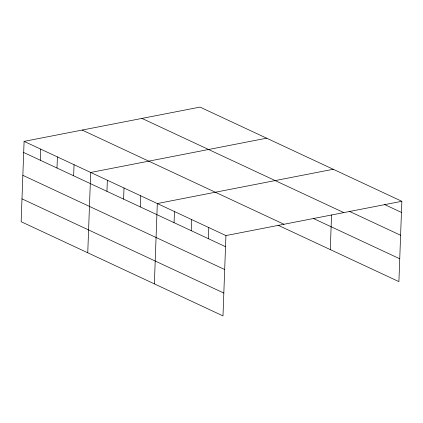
<?xml version="1.0" encoding="UTF-8"?>
<svg xmlns="http://www.w3.org/2000/svg" width="423" height="423" viewBox="0 0 423 423"><rect width="100%" height="100%" fill="white"/><g stroke="black" fill="none" stroke-linecap="round" stroke-linejoin="round"><path stroke-width="0.63" d="M24.095 141.377L21.15 221.705L222.99 315.902L225.935 235.574L24.095 141.377L200.01 107.098L401.85 201.295L398.905 281.623L277.943 225.173M40.338 160.259L40.745 149.15M56.994 168.031L57.401 156.917M73.644 175.804L74.051 164.69M87.757 252.79L90.702 172.462L266.617 138.184M106.945 191.344L107.357 180.235M123.601 199.117L124.008 188.008M140.251 206.889L140.658 195.775M154.363 283.875L157.308 203.548L333.224 169.269M174.059 222.667L174.466 211.553M191.217 230.672L191.624 219.563M208.375 238.678L208.782 227.569M330.278 249.596L331.547 214.99M225.935 235.574L401.85 201.295M384.285 204.399L401.443 212.409M349.134 211.23L400.607 235.251M141.959 118.408L343.799 212.61M313.274 218.427L399.74 258.781M82.147 130.067L283.986 224.264M23.688 152.486L225.528 246.688M22.853 175.328L224.692 269.525M21.985 198.863L223.83 293.06"/></g></svg>
